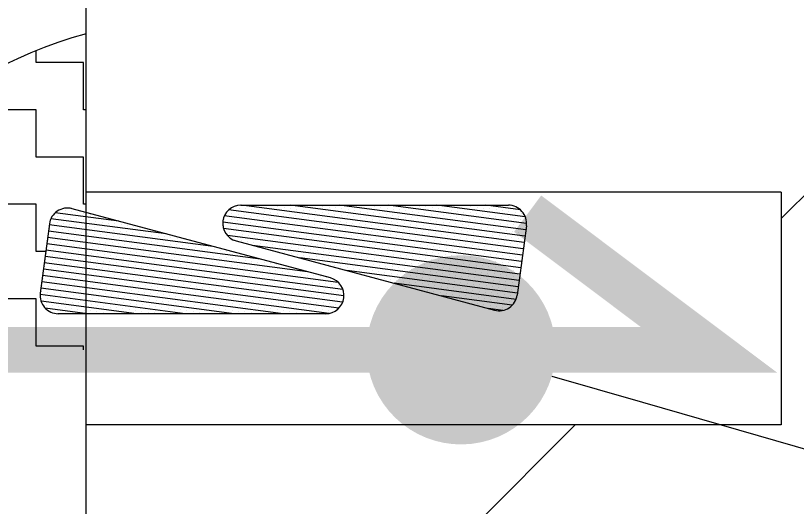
# Model space of a CAD drawing. Header units: inches. Extents: x 567 to 703, y 70 to 93.
# Drawn here: x 632.848 to 633.881, y 91.413 to 92.062 of the extents above; entities that cross this region are included whole.
import ezdxf
from ezdxf import colors
from ezdxf.entities.mleader import LeaderData, LeaderLine
from ezdxf.math import Vec2, Vec3

# ---------------------------------------------------------------- set-up
doc = ezdxf.new("R2010")
doc.units = ezdxf.units.IN
doc.header["$MEASUREMENT"] = 0
for name, color, linetype, lineweight in [('BP Mastic', 191, 'Continuous', 0), ('BP Others', 190, 'Continuous', 0), ('BP Text', 20, 'Continuous', 0)]:
    doc.layers.add(name, color=color, linetype=linetype, lineweight=lineweight)
doc.layers.add('Metal', color=17, linetype='Continuous', true_color=0x803345)
doc.styles.get("Standard").update_dxf_attribs({"font": 'ARIALN.TTF'})

# ---------------------------------------------------------------- blocks, each defined once
blk = doc.blocks.new('*X8')
at = {"color": 0}
for p, q in [((15.3031, 19.6115), (15.4939, 19.6366)), ((15.3041, 19.6028), (15.5613, 19.6366)), ((15.3048, 19.6206), (15.4266, 19.6366)), ((15.3052, 19.5941), (15.6286, 19.6366)), ((15.3064, 19.5854), (15.6959, 19.6366)), ((15.3116, 19.6304), (15.3593, 19.6366)), ((15.3797, 19.6349), (15.3797, 19.6349)), ((15.3885, 19.6361), (15.3885, 19.6361)), ((15.4419, 19.6342), (15.4419, 19.6342)), ((15.4506, 19.6354), (15.4506, 19.6354)), ((15.4593, 19.6365), (15.4593, 19.6365)), ((15.5127, 19.6347), (15.5127, 19.6347)), ((15.5215, 19.6358), (15.5215, 19.6358)), ((15.5836, 19.6352), (15.5836, 19.6352)), ((15.5923, 19.6363), (15.5923, 19.6363)), ((15.6457, 19.6345), (15.6457, 19.6345)), ((15.6545, 19.6356), (15.6545, 19.6356)), ((15.3075, 19.5766), (15.7136, 19.6301)), ((15.31, 19.6257), (15.31, 19.6257)), ((15.3187, 19.6269), (15.3187, 19.6269)), ((15.3275, 19.628), (15.3275, 19.628)), ((15.3362, 19.6292), (15.3362, 19.6292)), ((15.3449, 19.6303), (15.3449, 19.6303)), ((15.3536, 19.6315), (15.3536, 19.6315)), ((15.3623, 19.6326), (15.3623, 19.6326)), ((15.3635, 19.6239), (15.3635, 19.6239)), ((15.371, 19.6338), (15.371, 19.6338)), ((15.3722, 19.625), (15.3722, 19.625)), ((15.3809, 19.6262), (15.3809, 19.6262)), ((15.3896, 19.6273), (15.3896, 19.6273)), ((15.3983, 19.6285), (15.3983, 19.6285)), ((15.407, 19.6296), (15.407, 19.6296)), ((15.4157, 19.6308), (15.4157, 19.6308)), ((15.4245, 19.6319), (15.4245, 19.6319)), ((15.4332, 19.6331), (15.4332, 19.6331)), ((15.4343, 19.6244), (15.4343, 19.6244)), ((15.443, 19.6255), (15.443, 19.6255)), ((15.4517, 19.6267), (15.4517, 19.6267)), ((15.4605, 19.6278), (15.4605, 19.6278)), ((15.4692, 19.629), (15.4692, 19.629)), ((15.4779, 19.6301), (15.4779, 19.6301)), ((15.4866, 19.6312), (15.4866, 19.6312)), ((15.4953, 19.6324), (15.4953, 19.6324)), ((15.4965, 19.6237), (15.4965, 19.6237)), ((15.504, 19.6335), (15.504, 19.6335)), ((15.5052, 19.6248), (15.5052, 19.6248)), ((15.5139, 19.626), (15.5139, 19.626)), ((15.5226, 19.6271), (15.5226, 19.6271)), ((15.5313, 19.6283), (15.5313, 19.6283)), ((15.54, 19.6294), (15.54, 19.6294)), ((15.5487, 19.6306), (15.5487, 19.6306)), ((15.5575, 19.6317), (15.5575, 19.6317)), ((15.5662, 19.6329), (15.5662, 19.6329)), ((15.5673, 19.6241), (15.5673, 19.6241)), ((15.5749, 19.634), (15.5749, 19.634)), ((15.576, 19.6253), (15.576, 19.6253)), ((15.5847, 19.6264), (15.5847, 19.6264)), ((15.5935, 19.6276), (15.5935, 19.6276)), ((15.6022, 19.6287), (15.6022, 19.6287)), ((15.6109, 19.6299), (15.6109, 19.6299)), ((15.6196, 19.631), (15.6196, 19.631)), ((15.6283, 19.6322), (15.6283, 19.6322)), ((15.6295, 19.6235), (15.6295, 19.6235)), ((15.637, 19.6333), (15.637, 19.6333)), ((15.6382, 19.6246), (15.6382, 19.6246)), ((15.6469, 19.6258), (15.6469, 19.6258)), ((15.6556, 19.6269), (15.6556, 19.6269)), ((15.6643, 19.6281), (15.6643, 19.6281)), ((15.673, 19.6292), (15.673, 19.6292)), ((15.6817, 19.6303), (15.6817, 19.6303)), ((15.6905, 19.6315), (15.6905, 19.6315)), ((15.6992, 19.6326), (15.6992, 19.6326)), ((15.7003, 19.6239), (15.7003, 19.6239)), ((15.7079, 19.6338), (15.7079, 19.6338)), ((15.709, 19.6251), (15.709, 19.6251)), ((15.8649, 19.6146), (15.9526, 19.6261)), ((15.9042, 19.6242), (15.9042, 19.6242)), ((15.9129, 19.6253), (15.9129, 19.6253)), ((15.9216, 19.6265), (15.9216, 19.6265)), ((15.93, 19.632), (15.935, 19.6327)), ((15.9303, 19.6276), (15.9303, 19.6276)), ((15.939, 19.6288), (15.939, 19.6288)), ((15.3087, 19.5679), (15.7195, 19.622)), ((15.3098, 19.5592), (15.7217, 19.6134)), ((15.3112, 19.617), (15.3112, 19.617)), ((15.3199, 19.6182), (15.3199, 19.6182)), ((15.3286, 19.6193), (15.3286, 19.6193)), ((15.3373, 19.6205), (15.3373, 19.6205)), ((15.346, 19.6216), (15.346, 19.6216)), ((15.3472, 19.6129), (15.3472, 19.6129)), ((15.3547, 19.6228), (15.3547, 19.6228)), ((15.3559, 19.614), (15.3559, 19.614)), ((15.3646, 19.6152), (15.3646, 19.6152)), ((15.3733, 19.6163), (15.3733, 19.6163)), ((15.382, 19.6175), (15.382, 19.6175)), ((15.3907, 19.6186), (15.3907, 19.6186)), ((15.3995, 19.6198), (15.3995, 19.6198)), ((15.4082, 19.6209), (15.4082, 19.6209)), ((15.4169, 19.6221), (15.4169, 19.6221)), ((15.418, 19.6134), (15.418, 19.6134)), ((15.4256, 19.6232), (15.4256, 19.6232)), ((15.4268, 19.6145), (15.4268, 19.6145)), ((15.4355, 19.6157), (15.4355, 19.6157)), ((15.4442, 19.6168), (15.4442, 19.6168)), ((15.4529, 19.6179), (15.4529, 19.6179)), ((15.4616, 19.6191), (15.4616, 19.6191)), ((15.4703, 19.6202), (15.4703, 19.6202)), ((15.479, 19.6214), (15.479, 19.6214)), ((15.4877, 19.6225), (15.4877, 19.6225)), ((15.4889, 19.6138), (15.4889, 19.6138)), ((15.4976, 19.615), (15.4976, 19.615)), ((15.5063, 19.6161), (15.5063, 19.6161)), ((15.515, 19.6173), (15.515, 19.6173)), ((15.5238, 19.6184), (15.5238, 19.6184)), ((15.5325, 19.6196), (15.5325, 19.6196)), ((15.5412, 19.6207), (15.5412, 19.6207)), ((15.5499, 19.6219), (15.5499, 19.6219)), ((15.551, 19.6131), (15.551, 19.6131)), ((15.5586, 19.623), (15.5586, 19.623)), ((15.5598, 19.6143), (15.5598, 19.6143)), ((15.5685, 19.6154), (15.5685, 19.6154)), ((15.5772, 19.6166), (15.5772, 19.6166)), ((15.5859, 19.6177), (15.5859, 19.6177)), ((15.5946, 19.6189), (15.5946, 19.6189)), ((15.6033, 19.62), (15.6033, 19.62)), ((15.612, 19.6212), (15.612, 19.6212)), ((15.6208, 19.6223), (15.6208, 19.6223)), ((15.6219, 19.6136), (15.6219, 19.6136)), ((15.6306, 19.6147), (15.6306, 19.6147)), ((15.6393, 19.6159), (15.6393, 19.6159)), ((15.648, 19.617), (15.648, 19.617)), ((15.6568, 19.6182), (15.6568, 19.6182)), ((15.6655, 19.6193), (15.6655, 19.6193)), ((15.6742, 19.6205), (15.6742, 19.6205)), ((15.6829, 19.6216), (15.6829, 19.6216)), ((15.684, 19.6129), (15.684, 19.6129)), ((15.6916, 19.6228), (15.6916, 19.6228)), ((15.6928, 19.6141), (15.6928, 19.6141)), ((15.7015, 19.6152), (15.7015, 19.6152)), ((15.7102, 19.6164), (15.7102, 19.6164)), ((15.7189, 19.6175), (15.7189, 19.6175)), ((15.7998, 19.5971), (15.9585, 19.618)), ((15.8879, 19.6132), (15.8879, 19.6132)), ((15.8966, 19.6143), (15.8966, 19.6143)), ((15.9053, 19.6155), (15.9053, 19.6155)), ((15.914, 19.6166), (15.914, 19.6166)), ((15.9228, 19.6178), (15.9228, 19.6178)), ((15.9315, 19.6189), (15.9315, 19.6189)), ((15.9402, 19.62), (15.9402, 19.62)), ((15.9489, 19.6212), (15.9489, 19.6212)), ((15.9588, 19.6136), (15.9588, 19.6136)), ((15.3036, 19.6072), (15.3036, 19.6072)), ((15.311, 19.5505), (15.7207, 19.6044)), ((15.3123, 19.6083), (15.3123, 19.6083)), ((15.321, 19.6095), (15.321, 19.6095)), ((15.3298, 19.6106), (15.3298, 19.6106)), ((15.3385, 19.6117), (15.3385, 19.6117)), ((15.3396, 19.603), (15.3396, 19.603)), ((15.3483, 19.6042), (15.3483, 19.6042)), ((15.357, 19.6053), (15.357, 19.6053)), ((15.3658, 19.6065), (15.3658, 19.6065)), ((15.3745, 19.6076), (15.3745, 19.6076)), ((15.3832, 19.6088), (15.3832, 19.6088)), ((15.3919, 19.6099), (15.3919, 19.6099)), ((15.4006, 19.6111), (15.4006, 19.6111)), ((15.4018, 19.6023), (15.4018, 19.6023)), ((15.4093, 19.6122), (15.4093, 19.6122)), ((15.4105, 19.6035), (15.4105, 19.6035)), ((15.4192, 19.6046), (15.4192, 19.6046)), ((15.4279, 19.6058), (15.4279, 19.6058)), ((15.4366, 19.6069), (15.4366, 19.6069)), ((15.4453, 19.6081), (15.4453, 19.6081)), ((15.454, 19.6092), (15.454, 19.6092)), ((15.4628, 19.6104), (15.4628, 19.6104)), ((15.4715, 19.6115), (15.4715, 19.6115)), ((15.4726, 19.6028), (15.4726, 19.6028)), ((15.4802, 19.6127), (15.4802, 19.6127)), ((15.4813, 19.604), (15.4813, 19.604)), ((15.49, 19.6051), (15.49, 19.6051)), ((15.4988, 19.6063), (15.4988, 19.6063)), ((15.5075, 19.6074), (15.5075, 19.6074)), ((15.5162, 19.6085), (15.5162, 19.6085)), ((15.5249, 19.6097), (15.5249, 19.6097)), ((15.5336, 19.6108), (15.5336, 19.6108)), ((15.5348, 19.6021), (15.5348, 19.6021)), ((15.5423, 19.612), (15.5423, 19.612)), ((15.5435, 19.6033), (15.5435, 19.6033)), ((15.5522, 19.6044), (15.5522, 19.6044)), ((15.5609, 19.6056), (15.5609, 19.6056)), ((15.5696, 19.6067), (15.5696, 19.6067)), ((15.5783, 19.6079), (15.5783, 19.6079)), ((15.587, 19.609), (15.587, 19.609)), ((15.5958, 19.6102), (15.5958, 19.6102)), ((15.6045, 19.6113), (15.6045, 19.6113)), ((15.6056, 19.6026), (15.6056, 19.6026)), ((15.6132, 19.6125), (15.6132, 19.6125)), ((15.6143, 19.6037), (15.6143, 19.6037)), ((15.623, 19.6049), (15.623, 19.6049)), ((15.6318, 19.606), (15.6318, 19.606)), ((15.6405, 19.6072), (15.6405, 19.6072)), ((15.6492, 19.6083), (15.6492, 19.6083)), ((15.6579, 19.6095), (15.6579, 19.6095)), ((15.6666, 19.6106), (15.6666, 19.6106)), ((15.6753, 19.6118), (15.6753, 19.6118)), ((15.6765, 19.6031), (15.6765, 19.6031)), ((15.6852, 19.6042), (15.6852, 19.6042)), ((15.6939, 19.6054), (15.6939, 19.6054)), ((15.7026, 19.6065), (15.7026, 19.6065)), ((15.7113, 19.6076), (15.7113, 19.6076)), ((15.72, 19.6088), (15.72, 19.6088)), ((15.7348, 19.5797), (15.9607, 19.6095)), ((15.8356, 19.6063), (15.8356, 19.6063)), ((15.8443, 19.6074), (15.8443, 19.6074)), ((15.853, 19.6086), (15.853, 19.6086)), ((15.8618, 19.6097), (15.8618, 19.6097)), ((15.8705, 19.6109), (15.8705, 19.6109)), ((15.8716, 19.6022), (15.8716, 19.6022)), ((15.8792, 19.612), (15.8792, 19.612)), ((15.8803, 19.6033), (15.8803, 19.6033)), ((15.8891, 19.6044), (15.8891, 19.6044)), ((15.8978, 19.6056), (15.8978, 19.6056)), ((15.9065, 19.6067), (15.9065, 19.6067)), ((15.9152, 19.6079), (15.9152, 19.6079)), ((15.9239, 19.609), (15.9239, 19.609)), ((15.9326, 19.6102), (15.9326, 19.6102)), ((15.9413, 19.6113), (15.9413, 19.6113)), ((15.9425, 19.6026), (15.9425, 19.6026)), ((15.95, 19.6125), (15.95, 19.6125)), ((15.9512, 19.6038), (15.9512, 19.6038)), ((15.9599, 19.6049), (15.9599, 19.6049)), ((15.3048, 19.5984), (15.3048, 19.5984)), ((15.3121, 19.5418), (15.7153, 19.5949)), ((15.3135, 19.5996), (15.3135, 19.5996)), ((15.3222, 19.6007), (15.3222, 19.6007)), ((15.3233, 19.592), (15.3233, 19.592)), ((15.3309, 19.6019), (15.3309, 19.6019)), ((15.332, 19.5932), (15.332, 19.5932)), ((15.3408, 19.5943), (15.3408, 19.5943)), ((15.3495, 19.5955), (15.3495, 19.5955)), ((15.3582, 19.5966), (15.3582, 19.5966)), ((15.3669, 19.5978), (15.3669, 19.5978)), ((15.3756, 19.5989), (15.3756, 19.5989)), ((15.3843, 19.6001), (15.3843, 19.6001)), ((15.3855, 19.5913), (15.3855, 19.5913)), ((15.393, 19.6012), (15.393, 19.6012)), ((15.3942, 19.5925), (15.3942, 19.5925)), ((15.4029, 19.5936), (15.4029, 19.5936)), ((15.4116, 19.5948), (15.4116, 19.5948)), ((15.4203, 19.5959), (15.4203, 19.5959)), ((15.429, 19.5971), (15.429, 19.5971)), ((15.4378, 19.5982), (15.4378, 19.5982)), ((15.4465, 19.5994), (15.4465, 19.5994)), ((15.4552, 19.6005), (15.4552, 19.6005)), ((15.4563, 19.5918), (15.4563, 19.5918)), ((15.4639, 19.6017), (15.4639, 19.6017)), ((15.465, 19.593), (15.465, 19.593)), ((15.4738, 19.5941), (15.4738, 19.5941)), ((15.4825, 19.5952), (15.4825, 19.5952)), ((15.4912, 19.5964), (15.4912, 19.5964)), ((15.4999, 19.5975), (15.4999, 19.5975)), ((15.5086, 19.5987), (15.5086, 19.5987)), ((15.5173, 19.5998), (15.5173, 19.5998)), ((15.526, 19.601), (15.526, 19.601)), ((15.5272, 19.5923), (15.5272, 19.5923)), ((15.5359, 19.5934), (15.5359, 19.5934)), ((15.5446, 19.5946), (15.5446, 19.5946)), ((15.5533, 19.5957), (15.5533, 19.5957)), ((15.562, 19.5969), (15.562, 19.5969)), ((15.5708, 19.598), (15.5708, 19.598)), ((15.5795, 19.5992), (15.5795, 19.5992)), ((15.5882, 19.6003), (15.5882, 19.6003)), ((15.5893, 19.5916), (15.5893, 19.5916)), ((15.5969, 19.6014), (15.5969, 19.6014)), ((15.5981, 19.5927), (15.5981, 19.5927)), ((15.6047, 19.5449), (15.963, 19.592)), ((15.6068, 19.5939), (15.6068, 19.5939)), ((15.6155, 19.595), (15.6155, 19.595)), ((15.6242, 19.5962), (15.6242, 19.5962)), ((15.6329, 19.5973), (15.6329, 19.5973)), ((15.6416, 19.5985), (15.6416, 19.5985)), ((15.6503, 19.5996), (15.6503, 19.5996)), ((15.659, 19.6008), (15.659, 19.6008)), ((15.6602, 19.592), (15.6602, 19.592)), ((15.6678, 19.6019), (15.6678, 19.6019)), ((15.6689, 19.5932), (15.6689, 19.5932)), ((15.6698, 19.5623), (15.9619, 19.6007)), ((15.6776, 19.5943), (15.6776, 19.5943)), ((15.6863, 19.5955), (15.6863, 19.5955)), ((15.6951, 19.5966), (15.6951, 19.5966)), ((15.7038, 19.5978), (15.7038, 19.5978)), ((15.7125, 19.5989), (15.7125, 19.5989)), ((15.7932, 19.5918), (15.7932, 19.5918)), ((15.8019, 19.593), (15.8019, 19.593)), ((15.8106, 19.5941), (15.8106, 19.5941)), ((15.8193, 19.5953), (15.8193, 19.5953)), ((15.8281, 19.5964), (15.8281, 19.5964)), ((15.8368, 19.5976), (15.8368, 19.5976)), ((15.8455, 19.5987), (15.8455, 19.5987)), ((15.8542, 19.5999), (15.8542, 19.5999)), ((15.8629, 19.601), (15.8629, 19.601)), ((15.8641, 19.5923), (15.8641, 19.5923)), ((15.8728, 19.5934), (15.8728, 19.5934)), ((15.8815, 19.5946), (15.8815, 19.5946)), ((15.8902, 19.5957), (15.8902, 19.5957)), ((15.8989, 19.5969), (15.8989, 19.5969)), ((15.9076, 19.598), (15.9076, 19.598)), ((15.9163, 19.5992), (15.9163, 19.5992)), ((15.9251, 19.6003), (15.9251, 19.6003)), ((15.9262, 19.5916), (15.9262, 19.5916)), ((15.9338, 19.6015), (15.9338, 19.6015)), ((15.9349, 19.5928), (15.9349, 19.5928)), ((15.9436, 19.5939), (15.9436, 19.5939)), ((15.9523, 19.5951), (15.9523, 19.5951)), ((15.9611, 19.5962), (15.9611, 19.5962)), ((15.3059, 19.5897), (15.3059, 19.5897)), ((15.3071, 19.581), (15.3071, 19.581)), ((15.3133, 19.5331), (15.6806, 19.5814)), ((15.3146, 19.5909), (15.3146, 19.5909)), ((15.3158, 19.5822), (15.3158, 19.5822)), ((15.3245, 19.5833), (15.3245, 19.5833)), ((15.3332, 19.5845), (15.3332, 19.5845)), ((15.3419, 19.5856), (15.3419, 19.5856)), ((15.3506, 19.5868), (15.3506, 19.5868)), ((15.3593, 19.5879), (15.3593, 19.5879)), ((15.368, 19.589), (15.368, 19.589)), ((15.3768, 19.5902), (15.3768, 19.5902)), ((15.3779, 19.5815), (15.3779, 19.5815)), ((15.3866, 19.5826), (15.3866, 19.5826)), ((15.3953, 19.5838), (15.3953, 19.5838)), ((15.4041, 19.5849), (15.4041, 19.5849)), ((15.4128, 19.5861), (15.4128, 19.5861)), ((15.4215, 19.5872), (15.4215, 19.5872)), ((15.4302, 19.5884), (15.4302, 19.5884)), ((15.4389, 19.5895), (15.4389, 19.5895)), ((15.4401, 19.5808), (15.4401, 19.5808)), ((15.4476, 19.5907), (15.4476, 19.5907)), ((15.4488, 19.5819), (15.4488, 19.5819)), ((15.4575, 19.5831), (15.4575, 19.5831)), ((15.4662, 19.5842), (15.4662, 19.5842)), ((15.4749, 19.5854), (15.4749, 19.5854)), ((15.4836, 19.5865), (15.4836, 19.5865)), ((15.4923, 19.5877), (15.4923, 19.5877)), ((15.5011, 19.5888), (15.5011, 19.5888)), ((15.5098, 19.59), (15.5098, 19.59)), ((15.5109, 19.5813), (15.5109, 19.5813)), ((15.5185, 19.5911), (15.5185, 19.5911)), ((15.5196, 19.5824), (15.5196, 19.5824)), ((15.5283, 19.5836), (15.5283, 19.5836)), ((15.5371, 19.5847), (15.5371, 19.5847)), ((15.5458, 19.5858), (15.5458, 19.5858)), ((15.5545, 19.587), (15.5545, 19.587)), ((15.5625, 19.5304), (15.9642, 19.5833)), ((15.5632, 19.5881), (15.5632, 19.5881)), ((15.5719, 19.5893), (15.5719, 19.5893)), ((15.5731, 19.5806), (15.5731, 19.5806)), ((15.5806, 19.5904), (15.5806, 19.5904)), ((15.5818, 19.5817), (15.5818, 19.5817)), ((15.5905, 19.5829), (15.5905, 19.5829)), ((15.5992, 19.584), (15.5992, 19.584)), ((15.6079, 19.5852), (15.6079, 19.5852)), ((15.6166, 19.5863), (15.6166, 19.5863)), ((15.6253, 19.5875), (15.6253, 19.5875)), ((15.6341, 19.5886), (15.6341, 19.5886)), ((15.6428, 19.5898), (15.6428, 19.5898)), ((15.6439, 19.581), (15.6439, 19.581)), ((15.6515, 19.5909), (15.6515, 19.5909)), ((15.6526, 19.5822), (15.6526, 19.5822)), ((15.6613, 19.5833), (15.6613, 19.5833)), ((15.6701, 19.5845), (15.6701, 19.5845)), ((15.6788, 19.5856), (15.6788, 19.5856)), ((15.6875, 19.5868), (15.6875, 19.5868)), ((15.6962, 19.5879), (15.6962, 19.5879)), ((15.7049, 19.5891), (15.7049, 19.5891)), ((15.7758, 19.5895), (15.7758, 19.5895)), ((15.7769, 19.5808), (15.7769, 19.5808)), ((15.7845, 19.5907), (15.7845, 19.5907)), ((15.7856, 19.582), (15.7856, 19.582)), ((15.7943, 19.5831), (15.7943, 19.5831)), ((15.8031, 19.5843), (15.8031, 19.5843)), ((15.8118, 19.5854), (15.8118, 19.5854)), ((15.8205, 19.5866), (15.8205, 19.5866)), ((15.8292, 19.5877), (15.8292, 19.5877)), ((15.8379, 19.5889), (15.8379, 19.5889)), ((15.8466, 19.59), (15.8466, 19.59)), ((15.8478, 19.5813), (15.8478, 19.5813)), ((15.8553, 19.5911), (15.8553, 19.5911)), ((15.8565, 19.5824), (15.8565, 19.5824)), ((15.8652, 19.5836), (15.8652, 19.5836)), ((15.8739, 19.5847), (15.8739, 19.5847)), ((15.8826, 19.5859), (15.8826, 19.5859)), ((15.8913, 19.587), (15.8913, 19.587)), ((15.9001, 19.5882), (15.9001, 19.5882)), ((15.9088, 19.5893), (15.9088, 19.5893)), ((15.9099, 19.5806), (15.9099, 19.5806)), ((15.9175, 19.5905), (15.9175, 19.5905)), ((15.9186, 19.5817), (15.9186, 19.5817)), ((15.9273, 19.5829), (15.9273, 19.5829)), ((15.9361, 19.584), (15.9361, 19.584)), ((15.9448, 19.5852), (15.9448, 19.5852)), ((15.9535, 19.5863), (15.9535, 19.5863)), ((15.9622, 19.5875), (15.9622, 19.5875)), ((15.3082, 19.5723), (15.3082, 19.5723)), ((15.3169, 19.5735), (15.3169, 19.5735)), ((15.3256, 19.5746), (15.3256, 19.5746)), ((15.3343, 19.5757), (15.3343, 19.5757)), ((15.3431, 19.5769), (15.3431, 19.5769)), ((15.3518, 19.578), (15.3518, 19.578)), ((15.3605, 19.5792), (15.3605, 19.5792)), ((15.3616, 19.5705), (15.3616, 19.5705)), ((15.3692, 19.5803), (15.3692, 19.5803)), ((15.3703, 19.5716), (15.3703, 19.5716)), ((15.3791, 19.5728), (15.3791, 19.5728)), ((15.3878, 19.5739), (15.3878, 19.5739)), ((15.3965, 19.5751), (15.3965, 19.5751)), ((15.4052, 19.5762), (15.4052, 19.5762)), ((15.4139, 19.5774), (15.4139, 19.5774)), ((15.4226, 19.5785), (15.4226, 19.5785)), ((15.4238, 19.5698), (15.4238, 19.5698)), ((15.4313, 19.5796), (15.4313, 19.5796)), ((15.4325, 19.5709), (15.4325, 19.5709)), ((15.4412, 19.5721), (15.4412, 19.5721)), ((15.4499, 19.5732), (15.4499, 19.5732)), ((15.4586, 19.5744), (15.4586, 19.5744)), ((15.4673, 19.5755), (15.4673, 19.5755)), ((15.4761, 19.5767), (15.4761, 19.5767)), ((15.4848, 19.5778), (15.4848, 19.5778)), ((15.4935, 19.579), (15.4935, 19.579)), ((15.4946, 19.5703), (15.4946, 19.5703)), ((15.5022, 19.5801), (15.5022, 19.5801)), ((15.5033, 19.5714), (15.5033, 19.5714)), ((15.5121, 19.5725), (15.5121, 19.5725)), ((15.5208, 19.5737), (15.5208, 19.5737)), ((15.5295, 19.5748), (15.5295, 19.5748)), ((15.5382, 19.576), (15.5382, 19.576)), ((15.5469, 19.5771), (15.5469, 19.5771)), ((15.5556, 19.5783), (15.5556, 19.5783)), ((15.5562, 19.5207), (15.9653, 19.5746)), ((15.5643, 19.5794), (15.5643, 19.5794)), ((15.5655, 19.5707), (15.5655, 19.5707)), ((15.5742, 19.5719), (15.5742, 19.5719)), ((15.5829, 19.573), (15.5829, 19.573)), ((15.5916, 19.5742), (15.5916, 19.5742)), ((15.6003, 19.5753), (15.6003, 19.5753)), ((15.6091, 19.5765), (15.6091, 19.5765)), ((15.6178, 19.5776), (15.6178, 19.5776)), ((15.6265, 19.5787), (15.6265, 19.5787)), ((15.6276, 19.57), (15.6276, 19.57)), ((15.6352, 19.5799), (15.6352, 19.5799)), ((15.6363, 19.5712), (15.6363, 19.5712)), ((15.6451, 19.5723), (15.6451, 19.5723)), ((15.7072, 19.5716), (15.7072, 19.5716)), ((15.7159, 19.5728), (15.7159, 19.5728)), ((15.7246, 19.5739), (15.7246, 19.5739)), ((15.7333, 19.5751), (15.7333, 19.5751)), ((15.7421, 19.5762), (15.7421, 19.5762)), ((15.7508, 19.5774), (15.7508, 19.5774)), ((15.7595, 19.5785), (15.7595, 19.5785)), ((15.7606, 19.5698), (15.7606, 19.5698)), ((15.7682, 19.5797), (15.7682, 19.5797)), ((15.7694, 19.571), (15.7694, 19.571)), ((15.7781, 19.5721), (15.7781, 19.5721)), ((15.7868, 19.5733), (15.7868, 19.5733)), ((15.7955, 19.5744), (15.7955, 19.5744)), ((15.8042, 19.5755), (15.8042, 19.5755)), ((15.8129, 19.5767), (15.8129, 19.5767)), ((15.8216, 19.5778), (15.8216, 19.5778)), ((15.8303, 19.579), (15.8303, 19.579)), ((15.8315, 19.5703), (15.8315, 19.5703)), ((15.8391, 19.5801), (15.8391, 19.5801)), ((15.8402, 19.5714), (15.8402, 19.5714)), ((15.8489, 19.5726), (15.8489, 19.5726)), ((15.8576, 19.5737), (15.8576, 19.5737)), ((15.8664, 19.5749), (15.8664, 19.5749)), ((15.8751, 19.576), (15.8751, 19.576)), ((15.8838, 19.5772), (15.8838, 19.5772)), ((15.8925, 19.5783), (15.8925, 19.5783)), ((15.9012, 19.5795), (15.9012, 19.5795)), ((15.9024, 19.5707), (15.9024, 19.5707)), ((15.9111, 19.5719), (15.9111, 19.5719)), ((15.9198, 19.573), (15.9198, 19.573)), ((15.9285, 19.5742), (15.9285, 19.5742)), ((15.9372, 19.5753), (15.9372, 19.5753)), ((15.9459, 19.5765), (15.9459, 19.5765)), ((15.9546, 19.5776), (15.9546, 19.5776)), ((15.9634, 19.5788), (15.9634, 19.5788)), ((15.9645, 19.5701), (15.9645, 19.5701)), ((15.3093, 19.5636), (15.3093, 19.5636)), ((15.3144, 19.5244), (15.6155, 19.564)), ((15.3181, 19.5647), (15.3181, 19.5647)), ((15.3268, 19.5659), (15.3268, 19.5659)), ((15.3355, 19.567), (15.3355, 19.567)), ((15.3442, 19.5682), (15.3442, 19.5682)), ((15.3453, 19.5595), (15.3453, 19.5595)), ((15.3529, 19.5693), (15.3529, 19.5693)), ((15.3541, 19.5606), (15.3541, 19.5606)), ((15.3628, 19.5618), (15.3628, 19.5618)), ((15.3715, 19.5629), (15.3715, 19.5629)), ((15.3802, 19.5641), (15.3802, 19.5641)), ((15.3889, 19.5652), (15.3889, 19.5652)), ((15.3976, 19.5663), (15.3976, 19.5663)), ((15.4063, 19.5675), (15.4063, 19.5675)), ((15.4151, 19.5686), (15.4151, 19.5686)), ((15.4162, 19.5599), (15.4162, 19.5599)), ((15.4249, 19.5611), (15.4249, 19.5611)), ((15.4336, 19.5622), (15.4336, 19.5622)), ((15.4423, 19.5634), (15.4423, 19.5634)), ((15.4511, 19.5645), (15.4511, 19.5645)), ((15.4598, 19.5657), (15.4598, 19.5657)), ((15.4685, 19.5668), (15.4685, 19.5668)), ((15.4772, 19.568), (15.4772, 19.568)), ((15.4784, 19.5592), (15.4784, 19.5592)), ((15.4859, 19.5691), (15.4859, 19.5691)), ((15.4871, 19.5604), (15.4871, 19.5604)), ((15.4958, 19.5615), (15.4958, 19.5615)), ((15.5045, 19.5627), (15.5045, 19.5627)), ((15.5132, 19.5638), (15.5132, 19.5638)), ((15.5219, 19.565), (15.5219, 19.565)), ((15.5306, 19.5661), (15.5306, 19.5661)), ((15.5393, 19.5673), (15.5393, 19.5673)), ((15.5481, 19.5684), (15.5481, 19.5684)), ((15.5492, 19.5597), (15.5492, 19.5597)), ((15.5547, 19.5117), (15.9665, 19.5659)), ((15.5568, 19.5696), (15.5568, 19.5696)), ((15.5579, 19.5609), (15.5579, 19.5609)), ((15.5666, 19.562), (15.5666, 19.562)), ((15.5754, 19.5631), (15.5754, 19.5631)), ((15.5841, 19.5643), (15.5841, 19.5643)), ((15.5928, 19.5654), (15.5928, 19.5654)), ((15.6015, 19.5666), (15.6015, 19.5666)), ((15.6102, 19.5677), (15.6102, 19.5677)), ((15.6189, 19.5689), (15.6189, 19.5689)), ((15.6822, 19.5595), (15.6822, 19.5595)), ((15.6909, 19.5606), (15.6909, 19.5606)), ((15.6996, 19.5618), (15.6996, 19.5618)), ((15.7084, 19.5629), (15.7084, 19.5629)), ((15.7171, 19.5641), (15.7171, 19.5641)), ((15.7258, 19.5652), (15.7258, 19.5652)), ((15.7345, 19.5664), (15.7345, 19.5664)), ((15.7432, 19.5675), (15.7432, 19.5675)), ((15.7519, 19.5687), (15.7519, 19.5687)), ((15.7531, 19.56), (15.7531, 19.56)), ((15.7618, 19.5611), (15.7618, 19.5611)), ((15.7705, 19.5622), (15.7705, 19.5622)), ((15.7792, 19.5634), (15.7792, 19.5634)), ((15.7879, 19.5645), (15.7879, 19.5645)), ((15.7966, 19.5657), (15.7966, 19.5657)), ((15.8054, 19.5668), (15.8054, 19.5668)), ((15.8141, 19.568), (15.8141, 19.568)), ((15.8152, 19.5593), (15.8152, 19.5593)), ((15.8228, 19.5691), (15.8228, 19.5691)), ((15.8239, 19.5604), (15.8239, 19.5604)), ((15.8326, 19.5616), (15.8326, 19.5616)), ((15.8414, 19.5627), (15.8414, 19.5627)), ((15.8501, 19.5639), (15.8501, 19.5639)), ((15.8588, 19.565), (15.8588, 19.565)), ((15.8675, 19.5662), (15.8675, 19.5662)), ((15.8762, 19.5673), (15.8762, 19.5673)), ((15.8849, 19.5684), (15.8849, 19.5684)), ((15.8861, 19.5597), (15.8861, 19.5597)), ((15.8936, 19.5696), (15.8936, 19.5696)), ((15.8948, 19.5609), (15.8948, 19.5609)), ((15.9035, 19.562), (15.9035, 19.562)), ((15.9122, 19.5632), (15.9122, 19.5632)), ((15.9209, 19.5643), (15.9209, 19.5643)), ((15.9296, 19.5655), (15.9296, 19.5655)), ((15.9384, 19.5666), (15.9384, 19.5666)), ((15.9471, 19.5678), (15.9471, 19.5678)), ((15.9482, 19.559), (15.9482, 19.559)), ((15.9558, 19.5689), (15.9558, 19.5689)), ((15.9569, 19.5602), (15.9569, 19.5602)), ((15.9656, 19.5613), (15.9656, 19.5613)), ((15.3105, 19.5549), (15.3105, 19.5549)), ((15.3192, 19.556), (15.3192, 19.556)), ((15.3279, 19.5572), (15.3279, 19.5572)), ((15.3291, 19.5485), (15.3291, 19.5485)), ((15.3366, 19.5583), (15.3366, 19.5583)), ((15.3378, 19.5496), (15.3378, 19.5496)), ((15.3465, 19.5508), (15.3465, 19.5508)), ((15.3552, 19.5519), (15.3552, 19.5519)), ((15.3639, 19.553), (15.3639, 19.553)), ((15.3726, 19.5542), (15.3726, 19.5542)), ((15.3814, 19.5553), (15.3814, 19.5553)), ((15.3901, 19.5565), (15.3901, 19.5565)), ((15.3988, 19.5576), (15.3988, 19.5576)), ((15.3999, 19.5489), (15.3999, 19.5489)), ((15.4075, 19.5588), (15.4075, 19.5588)), ((15.4086, 19.5501), (15.4086, 19.5501)), ((15.4174, 19.5512), (15.4174, 19.5512)), ((15.4261, 19.5524), (15.4261, 19.5524)), ((15.4348, 19.5535), (15.4348, 19.5535)), ((15.4435, 19.5547), (15.4435, 19.5547)), ((15.4522, 19.5558), (15.4522, 19.5558)), ((15.4609, 19.5569), (15.4609, 19.5569)), ((15.4621, 19.5482), (15.4621, 19.5482)), ((15.4696, 19.5581), (15.4696, 19.5581)), ((15.4708, 19.5494), (15.4708, 19.5494)), ((15.4795, 19.5505), (15.4795, 19.5505)), ((15.4882, 19.5517), (15.4882, 19.5517)), ((15.4969, 19.5528), (15.4969, 19.5528)), ((15.5056, 19.554), (15.5056, 19.554)), ((15.5144, 19.5551), (15.5144, 19.5551)), ((15.5231, 19.5563), (15.5231, 19.5563)), ((15.5318, 19.5574), (15.5318, 19.5574)), ((15.5329, 19.5487), (15.5329, 19.5487)), ((15.5405, 19.5586), (15.5405, 19.5586)), ((15.5416, 19.5498), (15.5416, 19.5498)), ((15.5504, 19.551), (15.5504, 19.551)), ((15.5565, 19.503), (15.9676, 19.5572)), ((15.5591, 19.5521), (15.5591, 19.5521)), ((15.5617, 19.4949), (15.9688, 19.5485)), ((15.5678, 19.5533), (15.5678, 19.5533)), ((15.5765, 19.5544), (15.5765, 19.5544)), ((15.6386, 19.5538), (15.6386, 19.5538)), ((15.6474, 19.5549), (15.6474, 19.5549)), ((15.6561, 19.556), (15.6561, 19.556)), ((15.6648, 19.5572), (15.6648, 19.5572)), ((15.6659, 19.5485), (15.6659, 19.5485)), ((15.6735, 19.5583), (15.6735, 19.5583)), ((15.6746, 19.5496), (15.6746, 19.5496)), ((15.6834, 19.5508), (15.6834, 19.5508)), ((15.6921, 19.5519), (15.6921, 19.5519)), ((15.7008, 19.5531), (15.7008, 19.5531)), ((15.7095, 19.5542), (15.7095, 19.5542)), ((15.7182, 19.5554), (15.7182, 19.5554)), ((15.7269, 19.5565), (15.7269, 19.5565)), ((15.7356, 19.5577), (15.7356, 19.5577)), ((15.7368, 19.5489), (15.7368, 19.5489)), ((15.7444, 19.5588), (15.7444, 19.5588)), ((15.7455, 19.5501), (15.7455, 19.5501)), ((15.7542, 19.5512), (15.7542, 19.5512)), ((15.7629, 19.5524), (15.7629, 19.5524)), ((15.7716, 19.5535), (15.7716, 19.5535)), ((15.7804, 19.5547), (15.7804, 19.5547)), ((15.7891, 19.5558), (15.7891, 19.5558)), ((15.7978, 19.557), (15.7978, 19.557)), ((15.7989, 19.5483), (15.7989, 19.5483)), ((15.8065, 19.5581), (15.8065, 19.5581)), ((15.8076, 19.5494), (15.8076, 19.5494)), ((15.8164, 19.5506), (15.8164, 19.5506)), ((15.8251, 19.5517), (15.8251, 19.5517)), ((15.8338, 19.5528), (15.8338, 19.5528)), ((15.8425, 19.554), (15.8425, 19.554)), ((15.8512, 19.5551), (15.8512, 19.5551)), ((15.8599, 19.5563), (15.8599, 19.5563)), ((15.8686, 19.5574), (15.8686, 19.5574)), ((15.8698, 19.5487), (15.8698, 19.5487)), ((15.8774, 19.5586), (15.8774, 19.5586)), ((15.8785, 19.5499), (15.8785, 19.5499)), ((15.8872, 19.551), (15.8872, 19.551)), ((15.8959, 19.5522), (15.8959, 19.5522)), ((15.9046, 19.5533), (15.9046, 19.5533)), ((15.9134, 19.5545), (15.9134, 19.5545)), ((15.9221, 19.5556), (15.9221, 19.5556)), ((15.9308, 19.5568), (15.9308, 19.5568)), ((15.9395, 19.5579), (15.9395, 19.5579)), ((15.9407, 19.5492), (15.9407, 19.5492)), ((15.9494, 19.5503), (15.9494, 19.5503)), ((15.9581, 19.5515), (15.9581, 19.5515)), ((15.9668, 19.5526), (15.9668, 19.5526)), ((15.3116, 19.5462), (15.3116, 19.5462)), ((15.3128, 19.5374), (15.3128, 19.5374)), ((15.3155, 19.5156), (15.5505, 19.5466)), ((15.3204, 19.5473), (15.3204, 19.5473)), ((15.3215, 19.5386), (15.3215, 19.5386)), ((15.3302, 19.5397), (15.3302, 19.5397)), ((15.3389, 19.5409), (15.3389, 19.5409)), ((15.3476, 19.542), (15.3476, 19.542)), ((15.3564, 19.5432), (15.3564, 19.5432)), ((15.3651, 19.5443), (15.3651, 19.5443)), ((15.3738, 19.5455), (15.3738, 19.5455)), ((15.3825, 19.5466), (15.3825, 19.5466)), ((15.3836, 19.5379), (15.3836, 19.5379)), ((15.3912, 19.5478), (15.3912, 19.5478)), ((15.3924, 19.5391), (15.3924, 19.5391)), ((15.4011, 19.5402), (15.4011, 19.5402)), ((15.4098, 19.5414), (15.4098, 19.5414)), ((15.4185, 19.5425), (15.4185, 19.5425)), ((15.4272, 19.5436), (15.4272, 19.5436)), ((15.4359, 19.5448), (15.4359, 19.5448)), ((15.4446, 19.5459), (15.4446, 19.5459)), ((15.4534, 19.5471), (15.4534, 19.5471)), ((15.4545, 19.5384), (15.4545, 19.5384)), ((15.4632, 19.5395), (15.4632, 19.5395)), ((15.4719, 19.5407), (15.4719, 19.5407)), ((15.4806, 19.5418), (15.4806, 19.5418)), ((15.4894, 19.543), (15.4894, 19.543)), ((15.4981, 19.5441), (15.4981, 19.5441)), ((15.5068, 19.5453), (15.5068, 19.5453)), ((15.5155, 19.5464), (15.5155, 19.5464)), ((15.5166, 19.5377), (15.5166, 19.5377)), ((15.5242, 19.5476), (15.5242, 19.5476)), ((15.5749, 19.4877), (15.9699, 19.5397)), ((15.5875, 19.5382), (15.5875, 19.5382)), ((15.5962, 19.5393), (15.5962, 19.5393)), ((15.6049, 19.5404), (15.6049, 19.5404)), ((15.6136, 19.5416), (15.6136, 19.5416)), ((15.6224, 19.5427), (15.6224, 19.5427)), ((15.6311, 19.5439), (15.6311, 19.5439)), ((15.6398, 19.545), (15.6398, 19.545)), ((15.6485, 19.5462), (15.6485, 19.5462)), ((15.6497, 19.5375), (15.6497, 19.5375)), ((15.6572, 19.5473), (15.6572, 19.5473)), ((15.6584, 19.5386), (15.6584, 19.5386)), ((15.6671, 19.5398), (15.6671, 19.5398)), ((15.6758, 19.5409), (15.6758, 19.5409)), ((15.6845, 19.5421), (15.6845, 19.5421)), ((15.6932, 19.5432), (15.6932, 19.5432)), ((15.7019, 19.5444), (15.7019, 19.5444)), ((15.7106, 19.5455), (15.7106, 19.5455)), ((15.7194, 19.5466), (15.7194, 19.5466)), ((15.7205, 19.5379), (15.7205, 19.5379)), ((15.7281, 19.5478), (15.7281, 19.5478)), ((15.7292, 19.5391), (15.7292, 19.5391)), ((15.7379, 19.5402), (15.7379, 19.5402)), ((15.7467, 19.5414), (15.7467, 19.5414)), ((15.7554, 19.5425), (15.7554, 19.5425)), ((15.7641, 19.5437), (15.7641, 19.5437)), ((15.7728, 19.5448), (15.7728, 19.5448)), ((15.7815, 19.546), (15.7815, 19.546)), ((15.7902, 19.5471), (15.7902, 19.5471)), ((15.7914, 19.5384), (15.7914, 19.5384)), ((15.8001, 19.5395), (15.8001, 19.5395)), ((15.8088, 19.5407), (15.8088, 19.5407)), ((15.8175, 19.5418), (15.8175, 19.5418)), ((15.8262, 19.543), (15.8262, 19.543)), ((15.8349, 19.5441), (15.8349, 19.5441)), ((15.8437, 19.5453), (15.8437, 19.5453)), ((15.8524, 19.5464), (15.8524, 19.5464)), ((15.8535, 19.5377), (15.8535, 19.5377)), ((15.8611, 19.5476), (15.8611, 19.5476)), ((15.8622, 19.5389), (15.8622, 19.5389)), ((15.8709, 19.54), (15.8709, 19.54)), ((15.8797, 19.5412), (15.8797, 19.5412)), ((15.8884, 19.5423), (15.8884, 19.5423)), ((15.8971, 19.5435), (15.8971, 19.5435)), ((15.9058, 19.5446), (15.9058, 19.5446)), ((15.9145, 19.5457), (15.9145, 19.5457)), ((15.9232, 19.5469), (15.9232, 19.5469)), ((15.9244, 19.5382), (15.9244, 19.5382)), ((15.9319, 19.548), (15.9319, 19.548)), ((15.9331, 19.5393), (15.9331, 19.5393)), ((15.9418, 19.5405), (15.9418, 19.5405)), ((15.9505, 19.5416), (15.9505, 19.5416)), ((15.9592, 19.5428), (15.9592, 19.5428)), ((15.9679, 19.5439), (15.9679, 19.5439)), ((15.3139, 19.5287), (15.3139, 19.5287)), ((15.3174, 19.507), (15.4855, 19.5292)), ((15.3226, 19.5299), (15.3226, 19.5299)), ((15.3314, 19.531), (15.3314, 19.531)), ((15.3401, 19.5322), (15.3401, 19.5322)), ((15.3488, 19.5333), (15.3488, 19.5333)), ((15.3575, 19.5345), (15.3575, 19.5345)), ((15.3662, 19.5356), (15.3662, 19.5356)), ((15.3674, 19.5269), (15.3674, 19.5269)), ((15.3749, 19.5368), (15.3749, 19.5368)), ((15.3761, 19.5281), (15.3761, 19.5281)), ((15.3848, 19.5292), (15.3848, 19.5292)), ((15.3935, 19.5303), (15.3935, 19.5303)), ((15.4022, 19.5315), (15.4022, 19.5315)), ((15.4109, 19.5326), (15.4109, 19.5326)), ((15.4196, 19.5338), (15.4196, 19.5338)), ((15.4284, 19.5349), (15.4284, 19.5349)), ((15.4371, 19.5361), (15.4371, 19.5361)), ((15.4382, 19.5274), (15.4382, 19.5274)), ((15.4458, 19.5372), (15.4458, 19.5372)), ((15.4469, 19.5285), (15.4469, 19.5285)), ((15.4557, 19.5297), (15.4557, 19.5297)), ((15.4644, 19.5308), (15.4644, 19.5308)), ((15.4731, 19.532), (15.4731, 19.532)), ((15.4818, 19.5331), (15.4818, 19.5331)), ((15.4905, 19.5342), (15.4905, 19.5342)), ((15.4992, 19.5354), (15.4992, 19.5354)), ((15.5079, 19.5365), (15.5079, 19.5365)), ((15.5712, 19.5271), (15.5712, 19.5271)), ((15.5788, 19.537), (15.5788, 19.537)), ((15.5799, 19.5283), (15.5799, 19.5283)), ((15.5887, 19.5294), (15.5887, 19.5294)), ((15.5974, 19.5306), (15.5974, 19.5306)), ((15.6061, 19.5317), (15.6061, 19.5317)), ((15.6148, 19.5329), (15.6148, 19.5329)), ((15.6235, 19.534), (15.6235, 19.534)), ((15.6322, 19.5352), (15.6322, 19.5352)), ((15.6386, 19.4873), (15.971, 19.531)), ((15.6409, 19.5363), (15.6409, 19.5363)), ((15.6421, 19.5276), (15.6421, 19.5276)), ((15.6508, 19.5288), (15.6508, 19.5288)), ((15.6595, 19.5299), (15.6595, 19.5299)), ((15.6682, 19.5311), (15.6682, 19.5311)), ((15.6769, 19.5322), (15.6769, 19.5322)), ((15.6857, 19.5333), (15.6857, 19.5333)), ((15.6944, 19.5345), (15.6944, 19.5345)), ((15.7031, 19.5356), (15.7031, 19.5356)), ((15.7042, 19.5269), (15.7042, 19.5269)), ((15.7118, 19.5368), (15.7118, 19.5368)), ((15.7129, 19.5281), (15.7129, 19.5281)), ((15.7217, 19.5292), (15.7217, 19.5292)), ((15.7304, 19.5304), (15.7304, 19.5304)), ((15.7391, 19.5315), (15.7391, 19.5315)), ((15.7478, 19.5327), (15.7478, 19.5327)), ((15.7565, 19.5338), (15.7565, 19.5338)), ((15.7652, 19.535), (15.7652, 19.535)), ((15.7739, 19.5361), (15.7739, 19.5361)), ((15.7751, 19.5274), (15.7751, 19.5274)), ((15.7827, 19.5373), (15.7827, 19.5373)), ((15.7838, 19.5285), (15.7838, 19.5285)), ((15.7925, 19.5297), (15.7925, 19.5297)), ((15.8012, 19.5308), (15.8012, 19.5308)), ((15.8099, 19.532), (15.8099, 19.532)), ((15.8187, 19.5331), (15.8187, 19.5331)), ((15.8274, 19.5343), (15.8274, 19.5343)), ((15.8361, 19.5354), (15.8361, 19.5354)), ((15.8372, 19.5267), (15.8372, 19.5267)), ((15.8448, 19.5366), (15.8448, 19.5366)), ((15.8459, 19.5279), (15.8459, 19.5279)), ((15.8547, 19.529), (15.8547, 19.529)), ((15.8634, 19.5301), (15.8634, 19.5301)), ((15.8721, 19.5313), (15.8721, 19.5313)), ((15.8808, 19.5324), (15.8808, 19.5324)), ((15.8895, 19.5336), (15.8895, 19.5336)), ((15.8982, 19.5347), (15.8982, 19.5347)), ((15.9069, 19.5359), (15.9069, 19.5359)), ((15.9081, 19.5272), (15.9081, 19.5272)), ((15.9157, 19.537), (15.9157, 19.537)), ((15.9168, 19.5283), (15.9168, 19.5283)), ((15.9255, 19.5295), (15.9255, 19.5295)), ((15.9342, 19.5306), (15.9342, 19.5306)), ((15.9429, 19.5318), (15.9429, 19.5318)), ((15.9517, 19.5329), (15.9517, 19.5329)), ((15.9604, 19.5341), (15.9604, 19.5341)), ((15.9691, 19.5352), (15.9691, 19.5352)), ((15.3151, 19.52), (15.3151, 19.52)), ((15.3238, 19.5212), (15.3238, 19.5212)), ((15.3325, 19.5223), (15.3325, 19.5223)), ((15.3412, 19.5235), (15.3412, 19.5235)), ((15.3499, 19.5246), (15.3499, 19.5246)), ((15.3511, 19.5159), (15.3511, 19.5159)), ((15.3587, 19.5258), (15.3587, 19.5258)), ((15.3598, 19.517), (15.3598, 19.517)), ((15.3685, 19.5182), (15.3685, 19.5182)), ((15.3772, 19.5193), (15.3772, 19.5193)), ((15.3859, 19.5205), (15.3859, 19.5205)), ((15.3947, 19.5216), (15.3947, 19.5216)), ((15.4034, 19.5228), (15.4034, 19.5228)), ((15.4121, 19.5239), (15.4121, 19.5239)), ((15.4208, 19.5251), (15.4208, 19.5251)), ((15.4219, 19.5164), (15.4219, 19.5164)), ((15.4295, 19.5262), (15.4295, 19.5262)), ((15.4307, 19.5175), (15.4307, 19.5175)), ((15.4394, 19.5187), (15.4394, 19.5187)), ((15.4481, 19.5198), (15.4481, 19.5198)), ((15.5625, 19.526), (15.5625, 19.526)), ((15.5637, 19.5173), (15.5637, 19.5173)), ((15.5724, 19.5184), (15.5724, 19.5184)), ((15.5811, 19.5196), (15.5811, 19.5196)), ((15.5898, 19.5207), (15.5898, 19.5207)), ((15.5985, 19.5219), (15.5985, 19.5219)), ((15.6072, 19.523), (15.6072, 19.523)), ((15.6159, 19.5242), (15.6159, 19.5242)), ((15.6247, 19.5253), (15.6247, 19.5253)), ((15.6258, 19.5166), (15.6258, 19.5166)), ((15.6334, 19.5265), (15.6334, 19.5265)), ((15.6345, 19.5177), (15.6345, 19.5177)), ((15.6432, 19.5189), (15.6432, 19.5189)), ((15.6519, 19.52), (15.6519, 19.52)), ((15.6607, 19.5212), (15.6607, 19.5212)), ((15.6694, 19.5223), (15.6694, 19.5223)), ((15.6781, 19.5235), (15.6781, 19.5235)), ((15.6868, 19.5246), (15.6868, 19.5246)), ((15.6879, 19.5159), (15.6879, 19.5159)), ((15.6955, 19.5258), (15.6955, 19.5258)), ((15.6967, 19.5171), (15.6967, 19.5171)), ((15.7054, 19.5182), (15.7054, 19.5182)), ((15.706, 19.4873), (15.9722, 19.5223)), ((15.7141, 19.5194), (15.7141, 19.5194)), ((15.7228, 19.5205), (15.7228, 19.5205)), ((15.7315, 19.5217), (15.7315, 19.5217)), ((15.7402, 19.5228), (15.7402, 19.5228)), ((15.7489, 19.5239), (15.7489, 19.5239)), ((15.7577, 19.5251), (15.7577, 19.5251)), ((15.7588, 19.5164), (15.7588, 19.5164)), ((15.7664, 19.5262), (15.7664, 19.5262)), ((15.7675, 19.5175), (15.7675, 19.5175)), ((15.7762, 19.5187), (15.7762, 19.5187)), ((15.7849, 19.5198), (15.7849, 19.5198)), ((15.7937, 19.521), (15.7937, 19.521)), ((15.8024, 19.5221), (15.8024, 19.5221)), ((15.8111, 19.5233), (15.8111, 19.5233)), ((15.8198, 19.5244), (15.8198, 19.5244)), ((15.8285, 19.5256), (15.8285, 19.5256)), ((15.8297, 19.5168), (15.8297, 19.5168)), ((15.8384, 19.518), (15.8384, 19.518)), ((15.8471, 19.5191), (15.8471, 19.5191)), ((15.8558, 19.5203), (15.8558, 19.5203)), ((15.8645, 19.5214), (15.8645, 19.5214)), ((15.8732, 19.5226), (15.8732, 19.5226)), ((15.8819, 19.5237), (15.8819, 19.5237)), ((15.8907, 19.5249), (15.8907, 19.5249)), ((15.8918, 19.5162), (15.8918, 19.5162)), ((15.8994, 19.526), (15.8994, 19.526)), ((15.9005, 19.5173), (15.9005, 19.5173)), ((15.9092, 19.5185), (15.9092, 19.5185)), ((15.918, 19.5196), (15.918, 19.5196)), ((15.9267, 19.5208), (15.9267, 19.5208)), ((15.9354, 19.5219), (15.9354, 19.5219)), ((15.9441, 19.523), (15.9441, 19.523)), ((15.9528, 19.5242), (15.9528, 19.5242)), ((15.9615, 19.5253), (15.9615, 19.5253)), ((15.9627, 19.5166), (15.9627, 19.5166)), ((15.9702, 19.5265), (15.9702, 19.5265)), ((15.9714, 19.5178), (15.9714, 19.5178)), ((15.3162, 19.5113), (15.3162, 19.5113)), ((15.3227, 19.4989), (15.4204, 19.5117)), ((15.3249, 19.5125), (15.3249, 19.5125)), ((15.3337, 19.5136), (15.3337, 19.5136)), ((15.3424, 19.5147), (15.3424, 19.5147)), ((15.3435, 19.506), (15.3435, 19.506)), ((15.3522, 19.5072), (15.3522, 19.5072)), ((15.3609, 19.5083), (15.3609, 19.5083)), ((15.3697, 19.5095), (15.3697, 19.5095)), ((15.3784, 19.5106), (15.3784, 19.5106)), ((15.3871, 19.5118), (15.3871, 19.5118)), ((15.3958, 19.5129), (15.3958, 19.5129)), ((15.4045, 19.5141), (15.4045, 19.5141)), ((15.4132, 19.5152), (15.4132, 19.5152)), ((15.5561, 19.5074), (15.5561, 19.5074)), ((15.5648, 19.5086), (15.5648, 19.5086)), ((15.5735, 19.5097), (15.5735, 19.5097)), ((15.5822, 19.5109), (15.5822, 19.5109)), ((15.5909, 19.512), (15.5909, 19.512)), ((15.5997, 19.5132), (15.5997, 19.5132)), ((15.6084, 19.5143), (15.6084, 19.5143)), ((15.6095, 19.5056), (15.6095, 19.5056)), ((15.6171, 19.5155), (15.6171, 19.5155)), ((15.6182, 19.5067), (15.6182, 19.5067)), ((15.627, 19.5079), (15.627, 19.5079)), ((15.6357, 19.509), (15.6357, 19.509)), ((15.6444, 19.5102), (15.6444, 19.5102)), ((15.6531, 19.5113), (15.6531, 19.5113)), ((15.6618, 19.5125), (15.6618, 19.5125)), ((15.6705, 19.5136), (15.6705, 19.5136)), ((15.6792, 19.5148), (15.6792, 19.5148)), ((15.6804, 19.5061), (15.6804, 19.5061)), ((15.6891, 19.5072), (15.6891, 19.5072)), ((15.6978, 19.5084), (15.6978, 19.5084)), ((15.7065, 19.5095), (15.7065, 19.5095)), ((15.7152, 19.5106), (15.7152, 19.5106)), ((15.724, 19.5118), (15.724, 19.5118)), ((15.7327, 19.5129), (15.7327, 19.5129)), ((15.7414, 19.5141), (15.7414, 19.5141)), ((15.7425, 19.5054), (15.7425, 19.5054)), ((15.7501, 19.5152), (15.7501, 19.5152)), ((15.7512, 19.5065), (15.7512, 19.5065)), ((15.76, 19.5077), (15.76, 19.5077)), ((15.7687, 19.5088), (15.7687, 19.5088)), ((15.7733, 19.4873), (15.9733, 19.5136)), ((15.7774, 19.51), (15.7774, 19.51)), ((15.7861, 19.5111), (15.7861, 19.5111)), ((15.7948, 19.5123), (15.7948, 19.5123)), ((15.8035, 19.5134), (15.8035, 19.5134)), ((15.8122, 19.5146), (15.8122, 19.5146)), ((15.8134, 19.5058), (15.8134, 19.5058)), ((15.821, 19.5157), (15.821, 19.5157)), ((15.8221, 19.507), (15.8221, 19.507)), ((15.8308, 19.5081), (15.8308, 19.5081)), ((15.8395, 19.5093), (15.8395, 19.5093)), ((15.8482, 19.5104), (15.8482, 19.5104)), ((15.857, 19.5116), (15.857, 19.5116)), ((15.8657, 19.5127), (15.8657, 19.5127)), ((15.8744, 19.5139), (15.8744, 19.5139)), ((15.8755, 19.5052), (15.8755, 19.5052)), ((15.8831, 19.515), (15.8831, 19.515)), ((15.8842, 19.5063), (15.8842, 19.5063)), ((15.893, 19.5074), (15.893, 19.5074)), ((15.9017, 19.5086), (15.9017, 19.5086)), ((15.9104, 19.5097), (15.9104, 19.5097)), ((15.9191, 19.5109), (15.9191, 19.5109)), ((15.9278, 19.512), (15.9278, 19.512)), ((15.9365, 19.5132), (15.9365, 19.5132)), ((15.9452, 19.5143), (15.9452, 19.5143)), ((15.9464, 19.5056), (15.9464, 19.5056)), ((15.954, 19.5155), (15.954, 19.5155)), ((15.9551, 19.5068), (15.9551, 19.5068)), ((15.9638, 19.5079), (15.9638, 19.5079)), ((15.9725, 19.5091), (15.9725, 19.5091)), ((15.3261, 19.5037), (15.3261, 19.5037)), ((15.3348, 19.5049), (15.3348, 19.5049)), ((15.336, 19.4962), (15.336, 19.4962)), ((15.3447, 19.4973), (15.3447, 19.4973)), ((15.3534, 19.4985), (15.3534, 19.4985)), ((15.3621, 19.4996), (15.3621, 19.4996)), ((15.3708, 19.5008), (15.3708, 19.5008)), ((15.3795, 19.5019), (15.3795, 19.5019)), ((15.566, 19.4999), (15.566, 19.4999)), ((15.5747, 19.501), (15.5747, 19.501)), ((15.5834, 19.5022), (15.5834, 19.5022)), ((15.5921, 19.5033), (15.5921, 19.5033)), ((15.5932, 19.4946), (15.5932, 19.4946)), ((15.6008, 19.5044), (15.6008, 19.5044)), ((15.602, 19.4957), (15.602, 19.4957)), ((15.6107, 19.4969), (15.6107, 19.4969)), ((15.6194, 19.498), (15.6194, 19.498)), ((15.6281, 19.4992), (15.6281, 19.4992)), ((15.6368, 19.5003), (15.6368, 19.5003)), ((15.6455, 19.5015), (15.6455, 19.5015)), ((15.6542, 19.5026), (15.6542, 19.5026)), ((15.663, 19.5038), (15.663, 19.5038)), ((15.6641, 19.495), (15.6641, 19.495)), ((15.6717, 19.5049), (15.6717, 19.5049)), ((15.6728, 19.4962), (15.6728, 19.4962)), ((15.6815, 19.4973), (15.6815, 19.4973)), ((15.6902, 19.4985), (15.6902, 19.4985)), ((15.699, 19.4996), (15.699, 19.4996)), ((15.7077, 19.5008), (15.7077, 19.5008)), ((15.7164, 19.5019), (15.7164, 19.5019)), ((15.7251, 19.5031), (15.7251, 19.5031)), ((15.7262, 19.4944), (15.7262, 19.4944)), ((15.7338, 19.5042), (15.7338, 19.5042)), ((15.735, 19.4955), (15.735, 19.4955)), ((15.7437, 19.4967), (15.7437, 19.4967)), ((15.7524, 19.4978), (15.7524, 19.4978)), ((15.7611, 19.499), (15.7611, 19.499)), ((15.7698, 19.5001), (15.7698, 19.5001)), ((15.7785, 19.5012), (15.7785, 19.5012)), ((15.7872, 19.5024), (15.7872, 19.5024)), ((15.796, 19.5035), (15.796, 19.5035)), ((15.7971, 19.4948), (15.7971, 19.4948)), ((15.8047, 19.5047), (15.8047, 19.5047)), ((15.8058, 19.496), (15.8058, 19.496)), ((15.8145, 19.4971), (15.8145, 19.4971)), ((15.8232, 19.4983), (15.8232, 19.4983)), ((15.832, 19.4994), (15.832, 19.4994)), ((15.8406, 19.4873), (15.9721, 19.5046)), ((15.8407, 19.5006), (15.8407, 19.5006)), ((15.8494, 19.5017), (15.8494, 19.5017)), ((15.8581, 19.5029), (15.8581, 19.5029)), ((15.8668, 19.504), (15.8668, 19.504)), ((15.868, 19.4953), (15.868, 19.4953)), ((15.8767, 19.4964), (15.8767, 19.4964)), ((15.8854, 19.4976), (15.8854, 19.4976)), ((15.8941, 19.4987), (15.8941, 19.4987)), ((15.9028, 19.4999), (15.9028, 19.4999)), ((15.908, 19.4873), (15.9663, 19.4949)), ((15.9115, 19.501), (15.9115, 19.501)), ((15.9202, 19.5022), (15.9202, 19.5022)), ((15.929, 19.5033), (15.929, 19.5033)), ((15.9301, 19.4946), (15.9301, 19.4946)), ((15.9377, 19.5045), (15.9377, 19.5045)), ((15.9388, 19.4958), (15.9388, 19.4958)), ((15.9475, 19.4969), (15.9475, 19.4969)), ((15.9562, 19.4981), (15.9562, 19.4981)), ((15.965, 19.4992), (15.965, 19.4992)), ((15.3358, 19.4917), (15.3554, 19.4943)), ((15.5671, 19.4911), (15.5671, 19.4911)), ((15.5758, 19.4923), (15.5758, 19.4923)), ((15.5845, 19.4934), (15.5845, 19.4934)), ((15.6118, 19.4882), (15.6118, 19.4882)), ((15.6205, 19.4893), (15.6205, 19.4893)), ((15.6292, 19.4905), (15.6292, 19.4905)), ((15.638, 19.4916), (15.638, 19.4916)), ((15.6467, 19.4928), (15.6467, 19.4928)), ((15.6554, 19.4939), (15.6554, 19.4939)), ((15.674, 19.4875), (15.674, 19.4875)), ((15.6827, 19.4886), (15.6827, 19.4886)), ((15.6914, 19.4898), (15.6914, 19.4898)), ((15.7001, 19.4909), (15.7001, 19.4909)), ((15.7088, 19.4921), (15.7088, 19.4921)), ((15.7175, 19.4932), (15.7175, 19.4932)), ((15.7448, 19.4879), (15.7448, 19.4879)), ((15.7535, 19.4891), (15.7535, 19.4891)), ((15.7622, 19.4902), (15.7622, 19.4902)), ((15.771, 19.4914), (15.771, 19.4914)), ((15.7797, 19.4925), (15.7797, 19.4925)), ((15.7884, 19.4937), (15.7884, 19.4937)), ((15.8157, 19.4884), (15.8157, 19.4884)), ((15.8244, 19.4896), (15.8244, 19.4896)), ((15.8331, 19.4907), (15.8331, 19.4907)), ((15.8418, 19.4919), (15.8418, 19.4919)), ((15.8505, 19.493), (15.8505, 19.493)), ((15.8592, 19.4941), (15.8592, 19.4941)), ((15.8778, 19.4877), (15.8778, 19.4877)), ((15.8865, 19.4889), (15.8865, 19.4889)), ((15.8953, 19.49), (15.8953, 19.49)), ((15.904, 19.4912), (15.904, 19.4912)), ((15.9127, 19.4923), (15.9127, 19.4923)), ((15.9214, 19.4935), (15.9214, 19.4935)), ((15.9487, 19.4882), (15.9487, 19.4882)), ((15.9574, 19.4893), (15.9574, 19.4893))]:
    blk.add_line(p, q, dxfattribs=at)
blk = doc.blocks.new('_Dot')
at = {"color": 0, "linetype": 'ByBlock', "lineweight": -2}
blk.add_line((-0.5, 0), (-1, 0), dxfattribs=at)
at = {"color": 0, "linetype": 'ByBlock', "const_width": 0.5}
blk.add_lwpolyline([(-0.25, 0, 1), (0.25, 0, 1)], format="xyb", close=True, dxfattribs=at)

msp = doc.modelspace()

# ---------------------------------------------------------------- hatches: boundary and pattern name
at = {"layer": 'BP Mastic'}
h = msp.add_hatch(dxfattribs=at)
h.set_pattern_fill('ZIGZAG', color=256, scale=0.5, angle=90)
h.set_pattern_definition([(90, (0, 0), (-0.0625, 0.0625), [0.0625, -0.0625]), (180, (4e-18, 0.0625), (-0.0625, -0.0625), [0.0625, -0.0625])])
edge = h.paths.add_edge_path()
edge.add_line((632.538, 91.6202), (632.9408, 91.6202))
edge.add_line((632.9408, 91.6202), (632.9408, 91.668))
edge.add_line((632.9408, 91.668), (632.9041, 91.668))
edge.add_arc((632.9041, 91.692), 0.024, 172.5, 270, ccw=False)
edge.add_line((632.8803, 91.6951), (632.8924, 91.7867))
edge.add_arc((632.9162, 91.7836), 0.024, 75, 172.5, ccw=False)
edge.add_line((632.9224, 91.8068), (632.9408, 91.8018))
edge.add_line((632.9408, 91.8018), (632.9408, 92.0379))
edge.add_arc((633.0859, 91.495), 0.5619, 104.964, 167.1224)
at = {"layer": 'BP Others'}
h = msp.add_hatch(dxfattribs=at)
h.set_pattern_fill('ANSI31', color=256, scale=10)
h.set_pattern_definition([(45, (527.9527, 95.4872), (-0.883883, 0.883883), [])])
h.paths.add_polyline_path([(638.5848, 93.1591), (632.9408, 93.1591), (632.9408, 91.8288), (633.8606, 91.8288), (633.8606, 91.5211), (632.9408, 91.5211), (632.9408, 80.1682), (638.5848, 80.1682)])

# ---------------------------------------------------------------- linework, layer by layer
for p, q in [((632.9408, 93.1591), (632.9408, 69.8449)), ((632.9408, 92.3941), (632.9408, 91.8288)), ((633.8606, 91.8288), (632.9408, 91.8288)), ((633.8606, 91.8288), (633.8606, 91.5211)), ((633.2642, 91.7152), (632.9224, 91.8068)), ((633.1456, 91.8114), (633.4995, 91.8114)), ((632.8924, 91.7867), (632.8803, 91.6951)), ((633.5233, 91.7843), (633.5112, 91.6927)), ((633.1394, 91.7642), (633.4812, 91.6726)), ((633.258, 91.668), (632.9041, 91.668)), ((633.8606, 91.5211), (632.9408, 91.5211))]:
    msp.add_line(p, q, dxfattribs=at)
for centre, radius, start, end in [((633.0859, 91.495), 0.5619, 104.964, 167.1224), ((632.9162, 91.7836), 0.024, 75, 172.5), ((633.1456, 91.7874), 0.024, 90, 255), ((633.4995, 91.7874), 0.024, 352.5, 90), ((633.258, 91.692), 0.024, 270, 75), ((632.9041, 91.692), 0.024, 172.5, 270), ((633.4874, 91.6958), 0.024, 255, 352.5)]:
    msp.add_arc(centre, radius, start, end, dxfattribs=at)
at = {"layer": 'Metal', "const_width": 0.06, "flags": 128}
msp.add_lwpolyline([(631.7294, 86.2564), (631.7294, 90.8013), (632.5483, 91.6202), (633.765, 91.6202), (633.525, 91.8002)], dxfattribs=at)

# ---------------------------------------------------------------- block references
at = {"layer": 'BP Others', "extrusion": (0, 0, -1), "xscale": 0.96, "yscale": 0.96, "zscale": -0.96}
msp.add_blockref('*X8', (-648.2145, 72.9602), dxfattribs=at)

# ---------------------------------------------------------------- leaders
at = {"layer": 'BP Text'}
ml = msp.add_multileader_mtext('Standard', dxfattribs=at)
ml.set_content('\\A1;{\\fArial|b0|i0|c0|p34;COUNTERFLASHING}', color=256)
ml.set_leader_properties(color=256, lineweight=0)
ml.set_arrow_properties(name='DOT')
ml.build(insert=Vec2(0, 0))
ml.multileader.update_dxf_attribs({"text_left_attachment_type": 2, "text_right_attachment_type": 2, "dogleg_length": 0.36, "arrow_head_size": 0.25, "scale": 4})
ctx = ml.context
ctx.base_point, ctx.scale, ctx.char_height, ctx.arrow_head_size, ctx.landing_gap_size, ctx.plane_origin = Vec3(640.7476, 89.7852), 4, 0.36, 0.25, 0.18, Vec3(656.4123, 97.8149)
ctx.left_attachment, ctx.right_attachment = 2, 2
notes = []
notes.append((ctx, [(0, (1, 1, 0), (639.7981, 89.7852), (1, 0), 0.9495, [(1, [(633.4369, 91.6202)], 0, [])])]))
ctx.mtext.insert, ctx.mtext.width, ctx.mtext.flow_direction = Vec3(640.9276, 89.9715), 15.607384, 5
for ctx, leaders in notes:
    for number, flags, end, landing, length, lines in leaders:
        leader = LeaderData()
        leader.index, (leader.has_last_leader_line, leader.has_dogleg_vector, leader.attachment_direction) = number, flags
        leader.last_leader_point, leader.dogleg_vector, leader.dogleg_length = Vec3(end), Vec3(landing), length
        for number, points, colour, breaks in lines:
            line = LeaderLine()
            line.index, line.vertices, line.color, line.breaks = number, Vec3.list(points), colors.encode_raw_color(colour), breaks
            leader.lines.append(line)
        ctx.leaders.append(leader)

doc.saveas('drawing.dxf')
